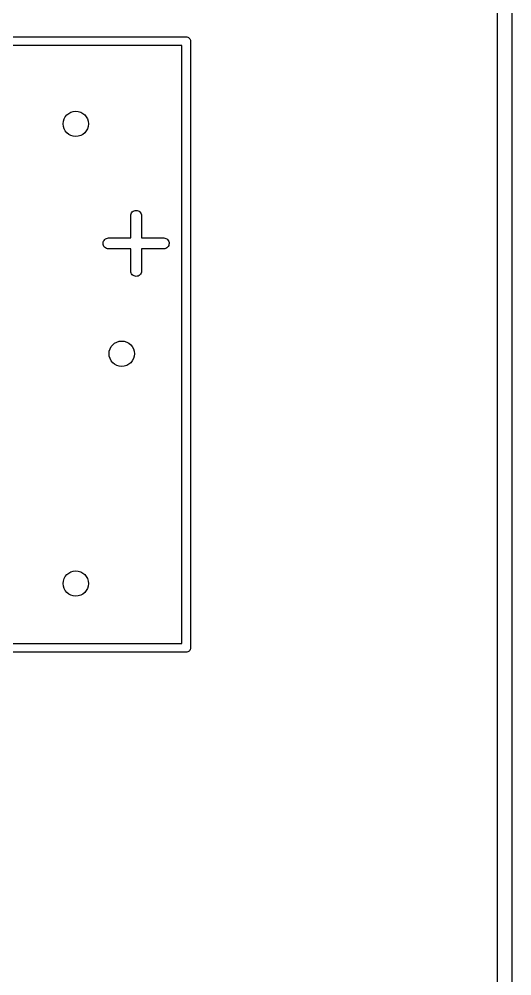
# Model space of a CAD drawing. Extents: x 17 to 176, y -177 to -9.
# Drawn here: x 27.46 to 34.26, y -91.9 to -78.69 of the extents above; entities that cross this region are included whole.
import ezdxf

# ---------------------------------------------------------------- set-up
doc = ezdxf.new("R2010")
doc.units = 0
doc.layers.add('BLACK', color=7, linetype='CONTINUOUS')

msp = doc.modelspace()

# ---------------------------------------------------------------- linework, layer by layer
at = {"layer": 'BLACK', "linetype": 'CONTINUOUS'}
for p, q in [((34.063, -145.298), (34.063, -53.7107)), ((34.263, -53.7181), (34.263, -145.293)), ((21.6369, -78.932), (29.7591, -78.932)), ((29.7591, -78.932), (29.762, -78.9317)), ((29.762, -78.9317), (29.7649, -78.932)), ((29.7649, -78.932), (29.7649, -78.932)), ((29.7649, -78.932), (29.7738, -78.9329)), ((29.7738, -78.9329), (29.7851, -78.9363)), ((29.7851, -78.9363), (29.7955, -78.9419)), ((29.7955, -78.9419), (29.8046, -78.9494)), ((29.8046, -78.9494), (29.8121, -78.9585)), ((29.8121, -78.9585), (29.8177, -78.9689)), ((29.8177, -78.9689), (29.8211, -78.9802)), ((29.8211, -78.9802), (29.8223, -78.992)), ((29.8223, -78.992), (29.822, -78.9949)), ((29.822, -78.9949), (29.822, -87.3711)), ((29.702, -79.052), (21.694, -79.052)), ((29.702, -79.2431), (29.702, -79.052)), ((29.702, -87.314), (29.702, -79.2431)), ((28.9964, -81.404), (28.9981, -81.3895)), ((28.9964, -81.405), (28.9964, -81.404)), ((28.9964, -81.711), (28.9964, -81.405)), ((28.9981, -81.3895), (29.0025, -81.3755)), ((29.0025, -81.3755), (29.0095, -81.3627)), ((29.0095, -81.3627), (29.019, -81.3515)), ((29.019, -81.3515), (29.0304, -81.3423)), ((29.0304, -81.3423), (29.0433, -81.3355)), ((29.0433, -81.3355), (29.0574, -81.3314)), ((29.0574, -81.3314), (29.072, -81.33)), ((29.072, -81.33), (29.0865, -81.3316)), ((29.0865, -81.3316), (29.1005, -81.3359)), ((29.1005, -81.3359), (29.1134, -81.3429)), ((29.1134, -81.3429), (29.1246, -81.3522)), ((29.1246, -81.3522), (29.1339, -81.3635)), ((29.1339, -81.3635), (29.1408, -81.3765)), ((29.1408, -81.3765), (29.145, -81.3905)), ((29.145, -81.3905), (29.1464, -81.405)), ((29.1464, -81.405), (29.1464, -81.711)), ((28.6155, -81.7855), (28.617, -81.7709)), ((28.6168, -81.8001), (28.6155, -81.7855)), ((28.6209, -81.8141), (28.6168, -81.8001)), ((28.617, -81.7709), (28.6213, -81.7569)), ((28.6213, -81.7569), (28.6283, -81.7441)), ((28.6283, -81.7441), (28.6376, -81.7328)), ((28.6376, -81.7328), (28.649, -81.7235)), ((28.649, -81.7235), (28.6619, -81.7167)), ((28.6619, -81.7167), (28.6759, -81.7124)), ((28.6759, -81.7124), (28.6905, -81.711)), ((28.6905, -81.711), (28.9964, -81.711)), ((29.1464, -81.711), (29.4524, -81.711)), ((29.4524, -81.711), (29.4534, -81.711)), ((29.4534, -81.711), (29.468, -81.7126)), ((29.468, -81.7126), (29.4819, -81.7171)), ((29.4819, -81.7171), (29.4948, -81.7241)), ((29.4948, -81.7241), (29.506, -81.7335)), ((29.506, -81.7335), (29.5151, -81.7449)), ((29.5151, -81.7449), (29.5219, -81.7579)), ((29.5258, -81.8011), (29.5215, -81.8151)), ((29.5219, -81.7579), (29.5261, -81.7719)), ((29.5274, -81.7865), (29.5258, -81.8011)), ((29.5261, -81.7719), (29.5274, -81.7865)), ((28.6277, -81.8271), (28.6209, -81.8141)), ((28.6369, -81.8385), (28.6277, -81.8271)), ((28.6481, -81.8479), (28.6369, -81.8385)), ((28.6609, -81.8549), (28.6481, -81.8479)), ((28.6749, -81.8594), (28.6609, -81.8549)), ((28.6894, -81.861), (28.6749, -81.8594)), ((28.6905, -81.861), (28.6894, -81.861)), ((28.9964, -81.861), (28.6905, -81.861)), ((28.9964, -82.167), (28.9964, -81.861)), ((29.4524, -81.861), (29.1464, -81.861)), ((29.1464, -81.861), (29.1464, -82.167)), ((29.4669, -81.8596), (29.4524, -81.861)), ((29.481, -81.8553), (29.4669, -81.8596)), ((29.4939, -81.8485), (29.481, -81.8553)), ((29.5052, -81.8392), (29.4939, -81.8485)), ((29.5146, -81.8279), (29.5052, -81.8392)), ((29.5215, -81.8151), (29.5146, -81.8279)), ((28.9979, -82.1815), (28.9964, -82.167)), ((29.0021, -82.1955), (28.9979, -82.1815)), ((29.009, -82.2085), (29.0021, -82.1955)), ((29.1404, -82.1965), (29.1333, -82.2093)), ((29.1448, -82.1825), (29.1404, -82.1965)), ((29.1464, -82.168), (29.1448, -82.1825)), ((29.1464, -82.167), (29.1464, -82.168)), ((29.0182, -82.2198), (29.009, -82.2085)), ((29.0295, -82.2291), (29.0182, -82.2198)), ((29.0424, -82.2361), (29.0295, -82.2291)), ((29.0563, -82.2404), (29.0424, -82.2361)), ((29.0709, -82.242), (29.0563, -82.2404)), ((29.0855, -82.2406), (29.0709, -82.242)), ((29.0995, -82.2365), (29.0855, -82.2406)), ((29.1125, -82.2297), (29.0995, -82.2365)), ((29.1239, -82.2205), (29.1125, -82.2297)), ((29.1333, -82.2093), (29.1239, -82.2205)), ((21.694, -87.314), (29.702, -87.314)), ((29.7591, -87.434), (21.6369, -87.434)), ((29.762, -87.4343), (29.7591, -87.434)), ((29.7738, -87.4331), (29.762, -87.4343)), ((29.7851, -87.4297), (29.7738, -87.4331)), ((29.7955, -87.4241), (29.7851, -87.4297)), ((29.8046, -87.4166), (29.7955, -87.4241)), ((29.8121, -87.4075), (29.8046, -87.4166)), ((29.8177, -87.3971), (29.8121, -87.4075)), ((29.8211, -87.3858), (29.8177, -87.3971)), ((29.822, -87.3769), (29.8211, -87.3858)), ((29.822, -87.3711), (29.8223, -87.374)), ((29.8223, -87.374), (29.822, -87.3769)), ((29.822, -87.3769), (29.822, -87.3769))]:
    msp.add_line(p, q, dxfattribs=at)
at = {"layer": 'BLACK'}
for centre in [(28.238, -80.135), (28.238, -80.135), (28.873, -83.31), (28.873, -83.31), (28.238, -86.485), (28.238, -86.485)]:
    msp.add_circle(centre, 0.175, dxfattribs=at)

doc.saveas('drawing.dxf')
